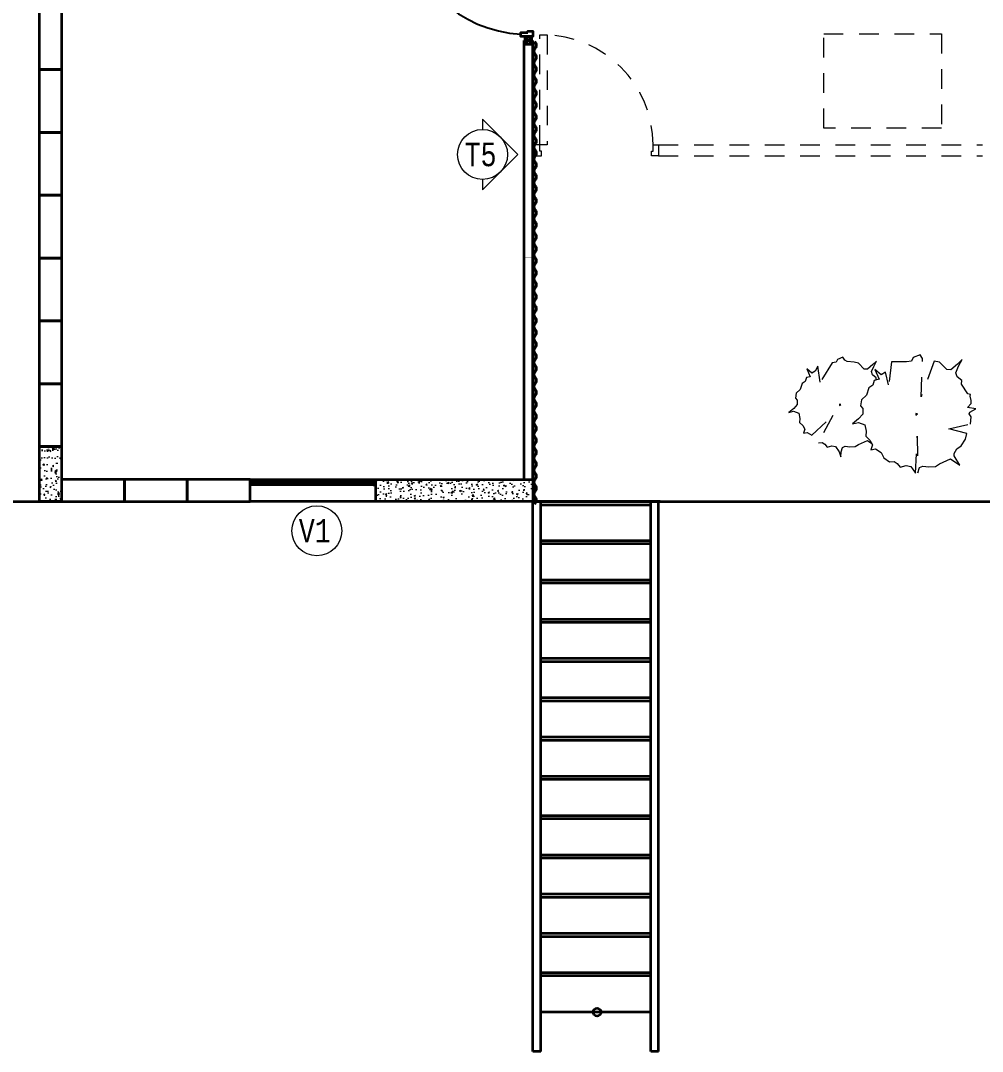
# Model space of a CAD drawing. Header units: metres. Extents: x -89 to 15, y -108 to -10.
# Drawn here: x -27.53 to -21.41, y -70.65 to -64.09 of the extents above; entities that cross this region are included whole.
import ezdxf

# ---------------------------------------------------------------- set-up
doc = ezdxf.new("R2010")
doc.units = ezdxf.units.M
doc.header["$LTSCALE"] = 5
doc.header["$MEASUREMENT"] = 0
doc.linetypes.add('HIDDEN', pattern=[0.375, 0.25, -0.125])
for name, color, linetype, lineweight in [('A-ANNO-SYMB', 3, 'Continuous', 18), ('A-ANNO-TEXT', 3, 'Continuous', 18), ('A-DOOR-FULL', 4, 'Continuous', 25), ('A-FLOR-LEVL', 7, 'Continuous', 35), ('A-FLOR-OVHD', 3, 'HIDDEN', 18), ('A-FLOR-PATT', 8, 'Continuous', 18), ('A-GLAZ-FULL', 4, 'Continuous', 25), ('A-WALL-FULL', 7, 'Continuous', 35)]:
    doc.layers.add(name, color=color, linetype=linetype, lineweight=lineweight)
doc.styles.add('E-ROMANS', font='romans.shx', dxfattribs={"width": 0.8})

msp = doc.modelspace()

# ---------------------------------------------------------------- hatches: boundary and pattern name
at = {"layer": 'A-FLOR-PATT'}
h = msp.add_hatch(dxfattribs=at)
h.set_pattern_fill('AR-CONC', color=256, scale=0.0005, style=0)
h.set_pattern_definition([(50, (5.99, 16.25), (0.091092334, -0.00796954), [0.009525, -0.104775]), (355, (5.99, 16.25), (-0.01762141, 0.09552832), [0.00762, -0.08382]), (100.451, (5.99759, 16.24934), (0.07347125, 0.08755834), [0.008095, -0.089045]), (46.1842, (5.99, 16.2754), (0.13553952, -0.02102116), [0.0142875, -0.1571625]), (96.6356, (6.0013, 16.27365), (0.11870212, 0.12371278), [0.0121425, -0.1335675]), (351.184, (5.99, 16.2754), (0.1187023, 0.12371256), [0.01143, -0.12573]), (21, (6.0027, 16.26905), (0.07580744, -0.05113276), [0.009525, -0.104775]), (326, (6.0027, 16.26905), (0.03090101, 0.09209398), [0.00762, -0.08382]), (71.4514, (6.00902, 16.26479), (0.106708245, 0.04096143), [0.008095, -0.089045]), (37.5, (5.99, 16.25), (0.001544302, 0.04227752), [0, -0.082804, 0, -0.08509, 0, -0.0841375]), (7.5, (5.99, 16.25), (0.033409831, 0.050090287), [0, -0.048514, 0, -0.080899, 0, -0.0320675]), (327.5, (5.96168, 16.25), (0.067795298, -0.002864372), [0, -0.03175, 0, -0.09906, 0, -0.131445]), (317.5, (5.94898, 16.25), (0.07406459, 0.012713246), [0, -0.041275, 0, -0.065786, 0, -0.093345])])
h.paths.add_polyline_path([(-27.2746, -66.8009), (-27.4146, -66.8009), (-27.4146, -67.1509), (-27.2746, -67.1509)])
for points in [[(-26.0579, -67.0447), (-26.0579, -67.0472), (-26.0746, -67.0472), (-26.0746, -67.0209), (-26.0579, -67.0209), (-26.0579, -67.0234), (-26.0721, -67.0234), (-26.0721, -67.0447)], [(-25.2912, -67.0447), (-25.2912, -67.0472), (-25.2746, -67.0472), (-25.2746, -67.0209), (-25.2912, -67.0209), (-25.2912, -67.0234), (-25.2771, -67.0234), (-25.2771, -67.0447)]]:
    msp.add_hatch(color=256, dxfattribs=at).paths.add_polyline_path(points)
h = msp.add_hatch(dxfattribs=at)
h.set_pattern_fill('AR-CONC', color=256, scale=0.0005, style=0)
h.set_pattern_definition([(50, (8.19, 20), (0.091092334, -0.00796954), [0.009525, -0.104775]), (355, (8.19, 20), (-0.01762141, 0.09552832), [0.00762, -0.08382]), (100.451, (8.19759, 19.99934), (0.07347125, 0.08755834), [0.008095, -0.089045]), (46.1842, (8.19, 20.0254), (0.13553952, -0.02102116), [0.0142875, -0.1571625]), (96.6356, (8.2013, 20.02365), (0.11870212, 0.12371278), [0.0121425, -0.1335675]), (351.184, (8.19, 20.0254), (0.1187023, 0.12371256), [0.01143, -0.12573]), (21, (8.2027, 20.01905), (0.07580744, -0.05113276), [0.009525, -0.104775]), (326, (8.2027, 20.01905), (0.03090101, 0.09209398), [0.00762, -0.08382]), (71.4514, (8.20902, 20.01479), (0.106708245, 0.04096143), [0.008095, -0.089045]), (37.5, (8.19, 20), (0.001544302, 0.04227752), [0, -0.082804, 0, -0.08509, 0, -0.0841375]), (7.5, (8.19, 20), (0.033409831, 0.050090287), [0, -0.048514, 0, -0.080899, 0, -0.0320675]), (327.5, (8.16168, 20), (0.067795298, -0.002864372), [0, -0.03175, 0, -0.09906, 0, -0.131445]), (317.5, (8.14898, 20), (0.07406459, 0.012713246), [0, -0.041275, 0, -0.065786, 0, -0.093345])])
h.paths.add_polyline_path([(-25.2746, -67.0109), (-25.2746, -67.1509), (-24.2746, -67.1509), (-24.2746, -67.0109)])

# ---------------------------------------------------------------- linework, layer by layer
at = {"layer": 'A-ANNO-SYMB'}
for p, q in [((-24.5947, -64.7165), (-24.5947, -64.7823)), ((-24.5947, -64.7165), (-24.37, -64.9411)), ((-24.5947, -65.1658), (-24.37, -64.9411)), ((-24.5947, -65.1), (-24.5947, -65.1658))]:
    msp.add_line(p, q, dxfattribs=at)
for centre in [(-24.5947, -64.9411), (-25.6496, -67.3365)]:
    msp.add_circle(centre, 0.1589, dxfattribs=at)
at = {"layer": 'A-DOOR-FULL'}
msp.add_arc((-24.3085, -63.3786), 0.7984, 186.63627, 266.90667, dxfattribs=at)
at = {"layer": 'A-FLOR-LEVL'}
for p, q in [((-24.2746, -70.6509), (-24.2746, -67.1509)), ((-23.4646, -67.1509), (-24.2646, -67.1509)), ((-24.2246, -70.6509), (-24.2246, -67.1509)), ((-24.2246, -67.1709), (-23.5246, -67.1709)), ((-23.5246, -70.6509), (-23.5246, -67.1509)), ((-23.4746, -70.6509), (-23.4746, -67.1509)), ((-23.5246, -67.4009), (-24.2246, -67.4009)), ((-23.5246, -67.4209), (-24.2246, -67.4209)), ((-23.5246, -67.6509), (-24.2246, -67.6509)), ((-23.5246, -67.6709), (-24.2246, -67.6709)), ((-23.5246, -67.9009), (-24.2246, -67.9009)), ((-23.5246, -67.9209), (-24.2246, -67.9209)), ((-23.5246, -68.1509), (-24.2246, -68.1509)), ((-23.5246, -68.1709), (-24.2246, -68.1709)), ((-23.5246, -68.4009), (-24.2246, -68.4009)), ((-23.5246, -68.4209), (-24.2246, -68.4209)), ((-23.5246, -68.6509), (-24.2246, -68.6509)), ((-23.5246, -68.6709), (-24.2246, -68.6709)), ((-23.5246, -68.9009), (-24.2246, -68.9009)), ((-23.5246, -68.9209), (-24.2246, -68.9209)), ((-23.5246, -69.1509), (-24.2246, -69.1509)), ((-23.5246, -69.1709), (-24.2246, -69.1709)), ((-23.5246, -69.4009), (-24.2246, -69.4009)), ((-23.5246, -69.4209), (-24.2246, -69.4209)), ((-23.5246, -69.6509), (-24.2246, -69.6509)), ((-23.5246, -69.6709), (-24.2246, -69.6709)), ((-23.5246, -69.9009), (-24.2246, -69.9009)), ((-23.5246, -69.9209), (-24.2246, -69.9209)), ((-23.5246, -69.9209), (-24.2246, -69.9209)), ((-23.5246, -70.1509), (-24.2246, -70.1509)), ((-23.5246, -70.1709), (-24.2246, -70.1709)), ((-23.5246, -70.4009), (-24.2246, -70.4009)), ((-24.2246, -70.6509), (-24.2746, -70.6509)), ((-23.4746, -70.6509), (-23.5246, -70.6509))]:
    msp.add_line(p, q, dxfattribs=at)
msp.add_circle((-23.8665, -70.4009), 0.025, dxfattribs=at)
at = {"layer": 'A-FLOR-OVHD', "ltscale": 0.1}
for p, q in [((-24.2296, -64.8809), (-24.2296, -64.1809)), ((-24.2296, -64.1809), (-24.1846, -64.1809)), ((-24.1846, -64.1809), (-24.1846, -64.8809)), ((-24.1846, -64.8809), (-24.2296, -64.8809)), ((-23.4746, -64.8809), (-21.4146, -64.8809)), ((-23.4746, -64.9509), (-21.4146, -64.9509))]:
    msp.add_line(p, q, dxfattribs=at)
for points in [[(-22.4245, -64.1735), (-21.6745, -64.1735), (-21.6745, -64.7735), (-22.4245, -64.7735)], [(-24.2646, -64.8809), (-24.2646, -64.9509), (-24.2196, -64.9509), (-24.2196, -64.9209), (-24.2296, -64.9209), (-24.2296, -64.8809)], [(-23.4746, -64.8809), (-23.4746, -64.9509), (-23.5196, -64.9509), (-23.5196, -64.9209), (-23.5096, -64.9209), (-23.5096, -64.8809)], [(-22.099, -66.3093), (-22.0705, -66.3717), (-22.1022, -66.3793), (-22.1118, -66.4098), (-22.1361, -66.4263), (-22.1524, -66.4735), (-22.1833, -66.503), (-22.1892, -66.5416), (-22.1745, -66.5593), (-22.1752, -66.5936), (-22.2025, -66.6239), (-22.2405, -66.6555), (-22.2036, -66.6472), (-22.1624, -66.6616), (-22.154, -66.7033), (-22.1565, -66.7354), (-22.131, -66.7591), (-22.114, -66.79), (-22.1254, -66.8219), (-22.0955, -66.8158), (-22.0594, -66.8381), (-22.0423, -66.8727), (-22.0061, -66.8987), (-21.976, -66.8962), (-21.9561, -66.9096), (-21.9377, -66.9317), (-21.899, -66.922), (-21.8705, -66.9282), (-21.8408, -66.9709), (-21.8289, -66.7356), (-21.8249, -66.969), (-21.8154, -66.9348), (-21.7944, -66.9249), (-21.7553, -66.9298), (-21.7128, -66.9281), (-21.6868, -66.9102), (-21.6169, -66.8783), (-21.5572, -66.9185), (-21.5945, -66.8596), (-21.5949, -66.845), (-21.5781, -66.8161), (-21.5504, -66.7967), (-21.5216, -66.7541), (-21.5139, -66.7177), (-21.6289, -66.6888), (-21.491, -66.6574), (-21.4853, -66.6115), (-21.4983, -66.5924), (-21.4934, -66.5808), (-21.4568, -66.5616), (-21.5085, -66.5521), (-21.4862, -66.5261), (-21.4868, -66.5079), (-21.493, -66.4794), (-21.4898, -66.4692), (-21.5076, -66.4653), (-21.5468, -66.4042), (-21.5457, -66.3809), (-21.5749, -66.3564), (-21.5845, -66.3307), (-21.5663, -66.2894), (-21.5428, -66.2474), (-21.5721, -66.2754), (-21.6153, -66.3114), (-21.6418, -66.311), (-21.6877, -66.263), (-21.7215, -66.2574), (-21.8045, -66.4843), (-21.7947, -66.2396), (-21.8114, -66.2161), (-21.8551, -66.2337), (-21.865, -66.257), (-21.8968, -66.2609), (-21.9925, -66.2618), (-22.0111, -66.4085), (-22.0311, -66.3277), (-22.059, -66.3434)], [(-22.3239, -66.5313), (-22.3237, -66.5401), (-22.3154, -66.5332)], [(-21.8386, -66.5908), (-21.8382, -66.6017), (-21.8279, -66.5931)]]:
    msp.add_lwpolyline(points, close=True, dxfattribs=at)
msp.add_lwpolyline([(-22.0904, -66.3788), (-22.0897, -66.3634), (-22.113, -66.3438), (-22.1207, -66.3233), (-22.1061, -66.2902), (-22.0874, -66.2566), (-22.1107, -66.2791), (-22.1453, -66.3078), (-22.1665, -66.3075), (-22.2032, -66.2691), (-22.2303, -66.2646), (-22.2744, -66.2594), (-22.2888, -66.2504), (-22.3022, -66.2316), (-22.3372, -66.2457), (-22.3451, -66.2643), (-22.3705, -66.2674), (-22.447, -66.3906), (-22.462, -66.2896), (-22.478, -66.3209), (-22.5003, -66.3334), (-22.5323, -66.3061), (-22.5095, -66.3561), (-22.5348, -66.3621), (-22.5425, -66.3866), (-22.562, -66.3997), (-22.575, -66.4375), (-22.5997, -66.4611), (-22.6044, -66.492), (-22.5926, -66.5062), (-22.5932, -66.5336), (-22.6151, -66.5578), (-22.6455, -66.5831), (-22.6159, -66.5765), (-22.583, -66.588), (-22.5763, -66.6214), (-22.5783, -66.647), (-22.5578, -66.666), (-22.5443, -66.6907), (-22.5534, -66.7162), (-22.5295, -66.7113), (-22.5006, -66.7292), (-22.3665, -66.6034), (-22.4579, -66.7776), (-22.4339, -66.7756), (-22.418, -66.7864), (-22.4032, -66.8041), (-22.3723, -66.7963), (-22.3495, -66.8013), (-22.3257, -66.8354), (-22.3162, -66.8665), (-22.313, -66.8339), (-22.3054, -66.8065), (-22.2886, -66.7986), (-22.2573, -66.8025), (-22.2233, -66.8012), (-22.2025, -66.7869), (-22.1466, -66.7614), (-22.1182, -66.7805)], dxfattribs=at)
msp.add_arc((-24.2096, -64.8809), 0.7, 0, 90, dxfattribs=at)
at = {"layer": 'A-GLAZ-FULL'}
for p, q in [((-26.0746, -67.0472), (-26.0746, -67.0209)), ((-25.289, -67.0472), (-26.0746, -67.0472)), ((-26.0659, -67.0234), (-26.0721, -67.0234)), ((-26.0721, -67.0447), (-26.0721, -67.0234)), ((-26.0679, -67.0274), (-26.0679, -67.0407)), ((-26.0679, -67.0274), (-26.0387, -67.0274)), ((-26.0679, -67.0407), (-26.0387, -67.0407)), ((-26.0659, -67.0209), (-26.0659, -67.0234)), ((-25.289, -67.0209), (-26.0659, -67.0209)), ((-26.0659, -67.0447), (-26.0659, -67.0472)), ((-26.0487, -67.0365), (-26.0487, -67.0315)), ((-25.3004, -67.0315), (-26.0487, -67.0315)), ((-25.3004, -67.0365), (-26.0487, -67.0365)), ((-26.0387, -67.0274), (-26.0387, -67.0315)), ((-26.0387, -67.0365), (-26.0387, -67.0407)), ((-25.3104, -67.0274), (-25.3104, -67.0315)), ((-25.2812, -67.0274), (-25.3104, -67.0274)), ((-25.3104, -67.0365), (-25.3104, -67.0407)), ((-25.2812, -67.0407), (-25.3104, -67.0407)), ((-25.3004, -67.0315), (-25.3004, -67.0365)), ((-25.2912, -67.0209), (-25.2912, -67.0234)), ((-25.2912, -67.0234), (-25.2771, -67.0234)), ((-25.2912, -67.0447), (-25.2912, -67.0472)), ((-25.2912, -67.0472), (-25.2746, -67.0472)), ((-25.2812, -67.0274), (-25.2812, -67.0407)), ((-25.2771, -67.0234), (-25.2771, -67.0447))]:
    msp.add_line(p, q, dxfattribs=at)
at = {"layer": 'A-WALL-FULL'}
for p, q in [((-27.4146, -64.4009), (-27.4146, -64.0009)), ((-27.2746, -64.0009), (-27.2746, -64.4009)), ((-24.333, -64.2149), (-24.3326, -67.0097)), ((-24.3267, -64.194), (-24.2817, -64.2379)), ((-24.3267, -64.239), (-24.2817, -64.194)), ((-24.2746, -67.0109), (-24.2751, -64.2149)), ((-24.2655, -64.2275), (-24.2623, -64.2237)), ((-27.4146, -64.4009), (-27.2746, -64.4009)), ((-27.4146, -64.8009), (-27.4146, -64.4009)), ((-27.2746, -64.4009), (-27.4146, -64.4009)), ((-27.2746, -64.4009), (-27.2746, -64.8009)), ((-27.4146, -64.8009), (-27.2746, -64.8009)), ((-27.4146, -65.2009), (-27.4146, -64.8009)), ((-27.2746, -64.8009), (-27.4146, -64.8009)), ((-27.2746, -64.8009), (-27.2746, -65.2009)), ((-27.4146, -65.2009), (-27.2746, -65.2009)), ((-27.4146, -65.6009), (-27.4146, -65.2009)), ((-27.2746, -65.2009), (-27.4146, -65.2009)), ((-27.2746, -65.2009), (-27.2746, -65.6009)), ((-24.2655, -65.2181), (-24.2623, -65.2143)), ((-24.2655, -65.3324), (-24.2623, -65.3363)), ((-27.4146, -65.6009), (-27.2746, -65.6009)), ((-27.4146, -66.0009), (-27.4146, -65.6009)), ((-27.2746, -65.6009), (-27.4146, -65.6009)), ((-27.2746, -65.6009), (-27.2746, -66.0009)), ((-27.2746, -66.0009), (-27.4146, -66.0009)), ((-27.4146, -66.0009), (-27.2746, -66.0009)), ((-27.4146, -66.4009), (-27.4146, -66.0009)), ((-27.2746, -66.0009), (-27.2746, -66.4009)), ((-24.2655, -66.0563), (-24.2623, -66.0525)), ((-24.2655, -66.323), (-24.2623, -66.3269)), ((-27.4146, -66.4009), (-27.2746, -66.4009)), ((-27.4146, -66.8009), (-27.4146, -66.4009)), ((-27.2746, -66.4009), (-27.4146, -66.4009)), ((-27.2746, -66.4009), (-27.2746, -66.8009)), ((-27.2746, -66.8009), (-27.4146, -66.8009)), ((-26.8746, -67.0109), (-27.2746, -67.0109)), ((-27.2746, -67.0109), (-27.2746, -67.1509)), ((-26.8746, -67.1509), (-26.8746, -67.0109)), ((-26.4746, -67.0109), (-26.8746, -67.0109)), ((-26.8746, -67.0109), (-26.8746, -67.1509)), ((-26.0746, -67.0109), (-26.4746, -67.0109)), ((-26.4746, -67.0109), (-26.4746, -67.1509)), ((-26.4746, -67.1509), (-26.4746, -67.0109)), ((-26.0746, -67.0109), (-25.2746, -67.0109)), ((-26.0746, -67.1509), (-26.0746, -67.0109)), ((-30.2746, -67.1509), (-27.2646, -67.1509)), ((-27.2746, -67.1509), (-26.8746, -67.1509)), ((-26.8746, -67.1509), (-26.4746, -67.1509)), ((-26.4746, -67.1509), (-26.0746, -67.1509)), ((-25.2746, -67.1509), (-26.0746, -67.1509)), ((-24.2746, -67.1509), (-21.2646, -67.1509)), ((-24.2655, -67.1612), (-24.2623, -67.1651))]:
    msp.add_line(p, q, dxfattribs=at)
for points in [[(-24.3066, -64.1909), (-24.3066, -64.1909), (-24.3516, -64.1909), (-24.3516, -64.1659), (-24.3066, -64.1659)], [(-24.3066, -64.1659), (-24.3066, -64.1559), (-24.2746, -64.1559), (-24.2746, -64.1909), (-24.3066, -64.1909)]]:
    msp.add_lwpolyline(points, dxfattribs=at)
at = {"layer": 'A-WALL-FULL', "const_width": 0.001}
for points in [[(-24.2811, -64.2289), (-24.2751, -64.2289), (-24.2751, -64.1909), (-24.2811, -64.1909), (-24.283, -64.1929), (-24.3141, -64.1929), (-24.3251, -64.1929), (-24.3271, -64.1909), (-24.3331, -64.1909), (-24.3331, -64.2289), (-24.3271, -64.2289)], [(-24.2808, -65.6313), (-24.2748, -65.6313), (-24.2748, -65.5933), (-24.2808, -65.5933), (-24.2827, -65.5953), (-24.3138, -65.5953), (-24.3248, -65.5953), (-24.3268, -65.5933), (-24.3328, -65.5933), (-24.3328, -65.6313), (-24.3268, -65.6313)], [(-24.2811, -66.9717), (-24.2751, -66.9717), (-24.2751, -67.0097), (-24.2811, -67.0097), (-24.283, -67.0078), (-24.3141, -67.0078), (-24.3251, -67.0078), (-24.3271, -67.0097), (-24.3331, -67.0097), (-24.3331, -66.9717), (-24.3271, -66.9717)]]:
    msp.add_lwpolyline(points, dxfattribs=at)
at = {"layer": 'A-WALL-FULL'}
for points in [[(-24.2817, -64.194), (-24.3267, -64.194), (-24.3267, -64.239), (-24.2817, -64.239)], [(-27.4146, -66.8009), (-27.2746, -66.8009), (-27.2746, -67.1509), (-27.4146, -67.1509)], [(-25.2746, -67.0109), (-24.2746, -67.0109), (-24.2746, -67.1509), (-25.2746, -67.1509)]]:
    msp.add_lwpolyline(points, close=True, dxfattribs=at)
for centre, radius, start, end in [((-24.2811, -64.2466), 0.0247, 309.42406, 50.57594), ((-24.2811, -64.2466), 0.0297, 309.42406, 50.57594), ((-24.2498, -64.2847), 0.0247, 129.42406, 230.57594), ((-24.2498, -64.2847), 0.0197, 129.42406, 230.57594), ((-24.2811, -64.3228), 0.0297, 309.42406, 50.57594), ((-24.2498, -64.3609), 0.0247, 129.42406, 230.57594), ((-24.2498, -64.3609), 0.0197, 129.42406, 230.57594), ((-24.2811, -64.3228), 0.0247, 309.42406, 50.57594), ((-24.2498, -64.4371), 0.0247, 129.42406, 230.57594), ((-24.2498, -64.4371), 0.0197, 129.42406, 230.57594), ((-24.2811, -64.399), 0.0247, 309.42406, 50.57594), ((-24.2811, -64.399), 0.0297, 309.42406, 50.57594), ((-24.2498, -64.5133), 0.0247, 129.42406, 230.57594), ((-24.2498, -64.5133), 0.0197, 129.42406, 230.57594), ((-24.2811, -64.4752), 0.0247, 309.42406, 50.57594), ((-24.2811, -64.4752), 0.0297, 309.42406, 50.57594), ((-24.2811, -64.5514), 0.0247, 309.42406, 50.57594), ((-24.2811, -64.5514), 0.0297, 309.42406, 50.57594), ((-24.2498, -64.5895), 0.0247, 129.42406, 230.57594), ((-24.2498, -64.5895), 0.0197, 129.42406, 230.57594), ((-24.2811, -64.6276), 0.0247, 309.42406, 50.57594), ((-24.2811, -64.6276), 0.0297, 309.42406, 50.57594), ((-24.2498, -64.6657), 0.0247, 129.42406, 230.57594), ((-24.2498, -64.6657), 0.0197, 129.42406, 230.57594), ((-24.2811, -64.7038), 0.0247, 309.42406, 50.57594), ((-24.2811, -64.7038), 0.0297, 309.42406, 50.57594), ((-24.2498, -64.7419), 0.0247, 129.42406, 230.57594), ((-24.2498, -64.7419), 0.0197, 129.42406, 230.57594), ((-24.2811, -64.78), 0.0247, 309.42406, 50.57594), ((-24.2811, -64.78), 0.0297, 309.42406, 50.57594), ((-24.2498, -64.8181), 0.0247, 129.42406, 230.57594), ((-24.2498, -64.8181), 0.0197, 129.42406, 230.57594), ((-24.2498, -64.8943), 0.0247, 129.42406, 230.57594), ((-24.2498, -64.8943), 0.0197, 129.42406, 230.57594), ((-24.2811, -64.8562), 0.0247, 309.42406, 50.57594), ((-24.2811, -64.8562), 0.0297, 309.42406, 50.57594), ((-24.2498, -64.9705), 0.0247, 129.42406, 230.57594), ((-24.2498, -64.9705), 0.0197, 129.42406, 230.57594), ((-24.2811, -64.9324), 0.0247, 309.42406, 50.57594), ((-24.2811, -64.9324), 0.0297, 309.42406, 50.57594), ((-24.2811, -65.0086), 0.0247, 309.42406, 50.57594), ((-24.2811, -65.0086), 0.0297, 309.42406, 50.57594), ((-24.2498, -65.0467), 0.0247, 129.42406, 230.57594), ((-24.2498, -65.0467), 0.0197, 129.42406, 230.57594), ((-24.2811, -65.0848), 0.0247, 309.42406, 50.57594), ((-24.2811, -65.0848), 0.0297, 309.42406, 50.57594), ((-24.2498, -65.1229), 0.0247, 129.42406, 230.57594), ((-24.2498, -65.1229), 0.0197, 129.42406, 230.57594), ((-24.2811, -65.161), 0.0247, 309.42406, 50.57594), ((-24.2811, -65.161), 0.0297, 309.42406, 50.57594), ((-24.2498, -65.1991), 0.0247, 129.42406, 230.57594), ((-24.2498, -65.1991), 0.0197, 129.42406, 230.57594), ((-24.2811, -65.2372), 0.0247, 309.42406, 50.57594), ((-24.2811, -65.2372), 0.0247, 309.42406, 50.57594), ((-24.2811, -65.2372), 0.0297, 309.42406, 50.57594), ((-24.2811, -65.2372), 0.0297, 309.42406, 50.57594), ((-24.2498, -65.2753), 0.0247, 129.42406, 230.57594), ((-24.2498, -65.2753), 0.0247, 129.42406, 230.57594), ((-24.2498, -65.2753), 0.0197, 129.42406, 230.57594), ((-24.2498, -65.2753), 0.0197, 129.42406, 230.57594), ((-24.2498, -65.3515), 0.0247, 129.42406, 230.57594), ((-24.2498, -65.3515), 0.0197, 129.42406, 230.57594), ((-24.2811, -65.3134), 0.0247, 309.42406, 50.57594), ((-24.2811, -65.3134), 0.0247, 309.42406, 50.57594), ((-24.2811, -65.3134), 0.0297, 309.42406, 50.57594), ((-24.2811, -65.3134), 0.0297, 309.42406, 50.57594), ((-24.2498, -65.4277), 0.0247, 129.42406, 230.57594), ((-24.2498, -65.4277), 0.0197, 129.42406, 230.57594), ((-24.2811, -65.3896), 0.0247, 309.42406, 50.57594), ((-24.2811, -65.3896), 0.0297, 309.42406, 50.57594), ((-24.2811, -65.4658), 0.0247, 309.42406, 50.57594), ((-24.2811, -65.4658), 0.0297, 309.42406, 50.57594), ((-24.2498, -65.5039), 0.0247, 129.42406, 230.57594), ((-24.2498, -65.5039), 0.0197, 129.42406, 230.57594), ((-24.2811, -65.542), 0.0247, 309.42406, 50.57594), ((-24.2811, -65.542), 0.0297, 309.42406, 50.57594), ((-24.2498, -65.5801), 0.0247, 129.42406, 230.57594), ((-24.2498, -65.5801), 0.0197, 129.42406, 230.57594), ((-24.2811, -65.6182), 0.0247, 309.42406, 50.57594), ((-24.2811, -65.6182), 0.0297, 309.42406, 50.57594), ((-24.2498, -65.6563), 0.0247, 129.42406, 230.57594), ((-24.2498, -65.6563), 0.0197, 129.42406, 230.57594), ((-24.2811, -65.6944), 0.0247, 309.42406, 50.57594), ((-24.2811, -65.6944), 0.0297, 309.42406, 50.57594), ((-24.2498, -65.7325), 0.0247, 129.42406, 230.57594), ((-24.2498, -65.7325), 0.0197, 129.42406, 230.57594), ((-24.2498, -65.8087), 0.0247, 129.42406, 230.57594), ((-24.2498, -65.8087), 0.0197, 129.42406, 230.57594), ((-24.2811, -65.7706), 0.0247, 309.42406, 50.57594), ((-24.2811, -65.7706), 0.0297, 309.42406, 50.57594), ((-24.2498, -65.8849), 0.0247, 129.42406, 230.57594), ((-24.2498, -65.8849), 0.0197, 129.42406, 230.57594), ((-24.2811, -65.8468), 0.0247, 309.42406, 50.57594), ((-24.2811, -65.8468), 0.0297, 309.42406, 50.57594), ((-24.2498, -65.9611), 0.0247, 129.42406, 230.57594), ((-24.2811, -65.923), 0.0247, 309.42406, 50.57594), ((-24.2811, -65.923), 0.0297, 309.42406, 50.57594), ((-24.2498, -65.9611), 0.0197, 129.42406, 230.57594), ((-24.2811, -65.9992), 0.0247, 309.42406, 50.57594), ((-24.2811, -65.9992), 0.0297, 309.42406, 50.57594), ((-24.2498, -66.0373), 0.0247, 129.42406, 230.57594), ((-24.2498, -66.0373), 0.0197, 129.42406, 230.57594), ((-24.2811, -66.0754), 0.0247, 309.42406, 50.57594), ((-24.2811, -66.0754), 0.0247, 309.42406, 50.57594), ((-24.2811, -66.0754), 0.0297, 309.42406, 50.57594), ((-24.2811, -66.0754), 0.0297, 309.42406, 50.57594), ((-24.2498, -66.1135), 0.0247, 129.42406, 230.57594), ((-24.2498, -66.1135), 0.0247, 129.42406, 230.57594), ((-24.2498, -66.1135), 0.0197, 129.42406, 230.57594), ((-24.2498, -66.1135), 0.0197, 129.42406, 230.57594), ((-24.2811, -66.1516), 0.0247, 309.42406, 50.57594), ((-24.2811, -66.1516), 0.0247, 309.42406, 50.57594), ((-24.2811, -66.1516), 0.0297, 309.42406, 50.57594), ((-24.2811, -66.1516), 0.0297, 309.42406, 50.57594), ((-24.2498, -66.1897), 0.0247, 129.42406, 230.57594), ((-24.2498, -66.1897), 0.0247, 129.42406, 230.57594), ((-24.2498, -66.1897), 0.0197, 129.42406, 230.57594), ((-24.2498, -66.1897), 0.0197, 129.42406, 230.57594), ((-24.2811, -66.2278), 0.0297, 309.42406, 50.57594), ((-24.2811, -66.2278), 0.0297, 309.42406, 50.57594), ((-24.2498, -66.2659), 0.0247, 129.42406, 230.57594), ((-24.2498, -66.2659), 0.0247, 129.42406, 230.57594), ((-24.2498, -66.2659), 0.0197, 129.42406, 230.57594), ((-24.2498, -66.2659), 0.0197, 129.42406, 230.57594), ((-24.2811, -66.2278), 0.0247, 309.42406, 50.57594), ((-24.2811, -66.2278), 0.0247, 309.42406, 50.57594), ((-24.2498, -66.3421), 0.0247, 129.42406, 230.57594), ((-24.2498, -66.3421), 0.0197, 129.42406, 230.57594), ((-24.2811, -66.304), 0.0247, 309.42406, 50.57594), ((-24.2811, -66.304), 0.0247, 309.42406, 50.57594), ((-24.2811, -66.304), 0.0297, 309.42406, 50.57594), ((-24.2811, -66.304), 0.0297, 309.42406, 50.57594), ((-24.2498, -66.4183), 0.0247, 129.42406, 230.57594), ((-24.2811, -66.3802), 0.0247, 309.42406, 50.57594), ((-24.2811, -66.3802), 0.0297, 309.42406, 50.57594), ((-24.2498, -66.4183), 0.0197, 129.42406, 230.57594), ((-24.2811, -66.4564), 0.0247, 309.42406, 50.57594), ((-24.2811, -66.4564), 0.0297, 309.42406, 50.57594), ((-24.2498, -66.4945), 0.0247, 129.42406, 230.57594), ((-24.2498, -66.4945), 0.0197, 129.42406, 230.57594), ((-24.2811, -66.5326), 0.0247, 309.42406, 50.57594), ((-24.2811, -66.5326), 0.0297, 309.42406, 50.57594), ((-24.2498, -66.5707), 0.0247, 129.42406, 230.57594), ((-24.2498, -66.5707), 0.0197, 129.42406, 230.57594), ((-24.2811, -66.6088), 0.0247, 309.42406, 50.57594), ((-24.2811, -66.6088), 0.0297, 309.42406, 50.57594), ((-24.2498, -66.6469), 0.0247, 129.42406, 230.57594), ((-24.2498, -66.6469), 0.0197, 129.42406, 230.57594), ((-24.2811, -66.685), 0.0297, 309.42406, 50.57594), ((-24.2498, -66.7231), 0.0247, 129.42406, 230.57594), ((-24.2498, -66.7231), 0.0197, 129.42406, 230.57594), ((-24.2811, -66.685), 0.0247, 309.42406, 50.57594), ((-24.2498, -66.7993), 0.0247, 129.42406, 230.57594), ((-24.2498, -66.7993), 0.0197, 129.42406, 230.57594), ((-24.2811, -66.7612), 0.0247, 309.42406, 50.57594), ((-24.2811, -66.7612), 0.0297, 309.42406, 50.57594), ((-24.2498, -66.8755), 0.0247, 129.42406, 230.57594), ((-24.2498, -66.8755), 0.0197, 129.42406, 230.57594), ((-24.2811, -66.8374), 0.0247, 309.42406, 50.57594), ((-24.2811, -66.8374), 0.0297, 309.42406, 50.57594), ((-24.2811, -66.9136), 0.0247, 309.42406, 50.57594), ((-24.2811, -66.9136), 0.0297, 309.42406, 50.57594), ((-24.2498, -66.9517), 0.0247, 129.42406, 230.57594), ((-24.2498, -66.9517), 0.0197, 129.42406, 230.57594), ((-24.2811, -66.9898), 0.0247, 309.42406, 50.57594), ((-24.2811, -66.9898), 0.0297, 309.42406, 50.57594), ((-24.2498, -67.0279), 0.0247, 129.42406, 230.57594), ((-24.2498, -67.0279), 0.0197, 129.42406, 230.57594), ((-24.2811, -67.066), 0.0247, 309.42406, 50.57594), ((-24.2811, -67.066), 0.0297, 309.42406, 50.57594), ((-24.2498, -67.1041), 0.0247, 129.42406, 230.57594), ((-24.2498, -67.1041), 0.0197, 129.42406, 230.57594), ((-24.2811, -67.1422), 0.0247, 309.42406, 50.57594), ((-24.2811, -67.1422), 0.0297, 309.42406, 50.57594)]:
    msp.add_arc(centre, radius, start, end, dxfattribs=at)

# ---------------------------------------------------------------- texts
at = {"layer": 'A-ANNO-TEXT', "char_height": 0.15, "width": 0.26085, "attachment_point": 1, "style": 'E-ROMANS'}
for s, insert in [('{\\fMonospac821 BT|b0|i0|c0|p49;T5}', (-24.7095, -64.866)), ('{\\fMonospac821 BT|b0|i0|c0|p49;V1}', (-25.7644, -67.2614))]:
    msp.add_mtext(s, dxfattribs=dict(at, insert=insert))

doc.saveas('drawing.dxf')
